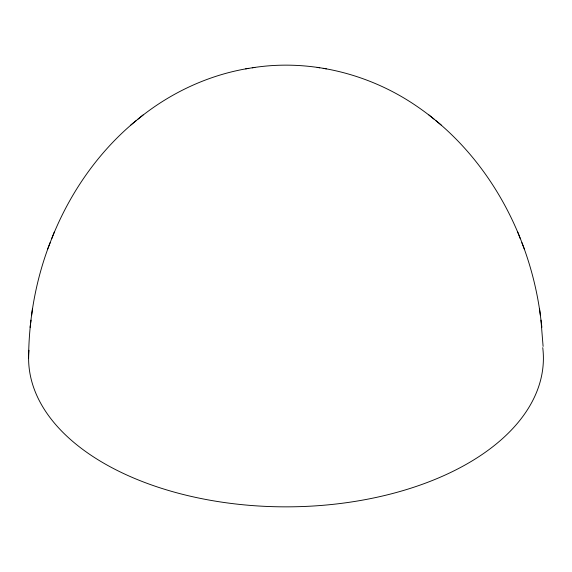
<?xml version="1.0" encoding="UTF-8"?>
<svg xmlns="http://www.w3.org/2000/svg" width="572" height="572" viewBox="0 0 572 572"><rect width="100%" height="100%" fill="white"/><g stroke="black" fill="none" stroke-linecap="round" stroke-linejoin="round"><path stroke-width="0.86" d="M28.6 358.236C28.814 318.854 35.85 279.429 50.129 242.692M30.102 327.363L31.031 320.127M31.582 315.658L32.497 308.458M51.694 238.724C69.605 193.322 98.298 151.752 136.107 120.671M47.512 249.413L54.261 232.118M138.045 119.098C169.784 93.1 208.237 74.968 248.806 68.34M130.838 124.989L143.071 114.972M252.245 67.811C309.252 58.659 369.069 73.523 416.509 106.049C486.014 153.31 529.658 233.126 540.418 315.658M245.674 68.862L254.869 67.374M323.194 68.34L326.326 68.862M317.131 67.374L319.755 67.811M428.928 114.972L433.955 119.098M435.893 120.671L441.162 124.989M517.739 232.118L520.306 238.724M521.871 242.692L524.488 249.413M540.969 320.127L543.1 346.417M539.503 308.458L541.899 327.363M542.742 347.633A257.4 148.606 0 0 1 288.295 506.842A257.4 148.606 0 0 1 28.972 350.286"/></g></svg>
